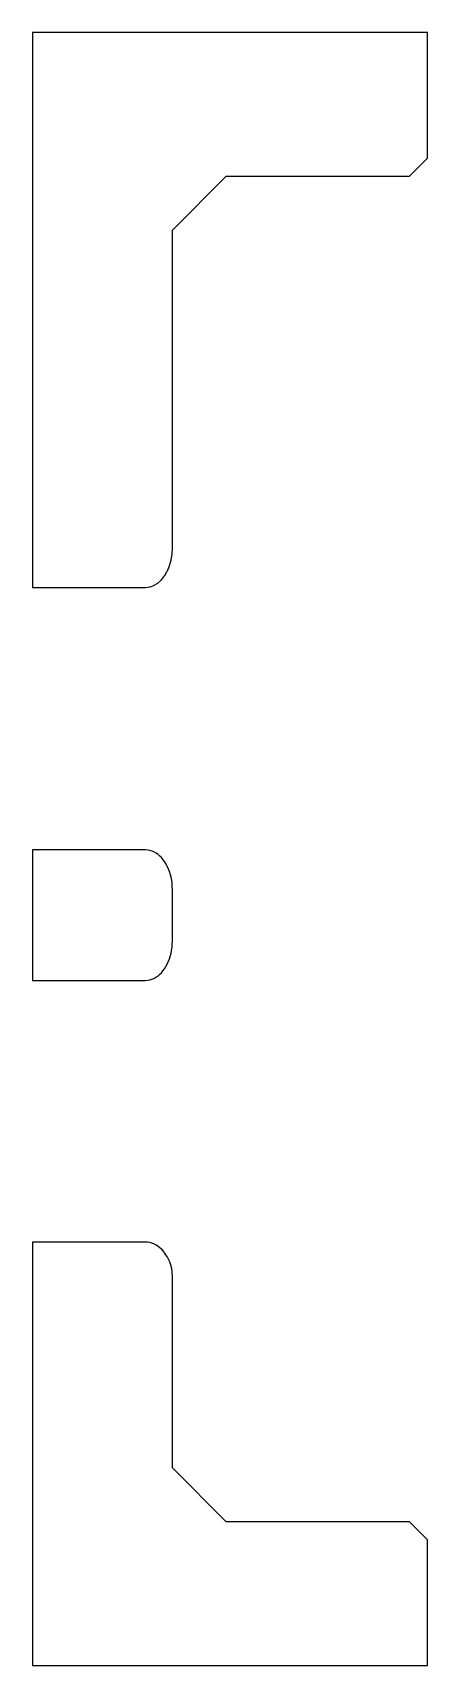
# Model space of a CAD drawing. Header units: metres. Extents: x 0 to 47.5, y 0 to 45.5.
# Drawn here: x 36.5 to 47.5, y 0 to 45.5 of the extents above.
import ezdxf

# ---------------------------------------------------------------- set-up
doc = ezdxf.new("R2010")
doc.units = ezdxf.units.M

msp = doc.modelspace()

# ---------------------------------------------------------------- linework, layer by layer
for p, q in [((47.5, 45.5), (36.5, 45.5)), ((36.5, 45.5), (36.5, 30.0395)), ((47.5, 42), (47.5, 45.5)), ((47, 41.5), (47.5, 42)), ((40.3959, 40), (41.8959, 41.5)), ((41.8959, 41.5), (47, 41.5)), ((40.3959, 31.1369), (40.3959, 40)), ((40.3617, 30.8128), (40.3867, 30.9652)), ((40.3867, 30.9652), (40.3874, 30.9795)), ((40.3874, 30.9795), (40.3959, 31.1369)), ((40.1843, 30.3747), (40.2527, 30.4919)), ((40.2527, 30.4919), (40.2589, 30.5066)), ((40.2589, 30.5066), (40.3142, 30.6387)), ((40.3142, 30.6387), (40.3185, 30.6538)), ((40.3185, 30.6538), (40.3592, 30.7978)), ((40.3592, 30.7978), (40.3617, 30.8128)), ((36.5, 30.0395), (39.6459, 30.0395)), ((39.6459, 30.0395), (39.7632, 30.053)), ((39.7632, 30.053), (39.7766, 30.0577)), ((39.7766, 30.0577), (39.8777, 30.0932)), ((39.8777, 30.0932), (39.8902, 30.1008)), ((39.8902, 30.1008), (39.9864, 30.1591)), ((39.9864, 30.1591), (40.0868, 30.2491)), ((40.0868, 30.2491), (40.1762, 30.3609)), ((40.1762, 30.3609), (40.1843, 30.3747)), ((39.6459, 22.7237), (36.5, 22.7237)), ((36.5, 22.7237), (36.5, 19.0895)), ((39.7632, 22.7101), (39.6459, 22.7237)), ((39.8335, 22.6855), (39.7632, 22.7101)), ((39.8777, 22.67), (39.8335, 22.6855)), ((39.9442, 22.6296), (39.8777, 22.67)), ((39.9864, 22.6041), (39.9442, 22.6296)), ((40.0475, 22.5493), (39.9864, 22.6041)), ((40.0868, 22.5141), (40.0475, 22.5493)), ((40.1409, 22.4464), (40.0868, 22.5141)), ((40.1762, 22.4022), (40.1409, 22.4464)), ((40.2221, 22.3236), (40.1762, 22.4022)), ((40.2527, 22.2713), (40.2221, 22.3236)), ((40.2893, 22.1839), (40.2527, 22.2713)), ((40.3142, 22.1245), (40.2893, 22.1839)), ((40.3407, 22.0306), (40.3142, 22.1245)), ((40.3592, 21.9654), (40.3407, 22.0306)), ((40.3752, 21.8676), (40.3592, 21.9654)), ((40.3867, 21.7979), (40.3752, 21.8676)), ((40.392, 21.6988), (40.3867, 21.7979)), ((40.3959, 21.6263), (40.392, 21.6988)), ((40.3959, 20.1869), (40.3959, 21.6263)), ((40.3867, 20.0152), (40.3905, 20.0861)), ((40.3905, 20.0861), (40.3959, 20.1869)), ((40.2527, 19.5419), (40.2802, 19.6076)), ((40.2802, 19.6076), (40.3142, 19.6887)), ((40.3142, 19.6887), (40.3338, 19.7582)), ((40.3338, 19.7582), (40.3592, 19.8478)), ((40.3592, 19.8478), (40.3709, 19.9189)), ((40.3709, 19.9189), (40.3867, 20.0152)), ((39.7632, 19.103), (39.8185, 19.1224)), ((39.8185, 19.1224), (39.8777, 19.1432)), ((39.8777, 19.1432), (39.9298, 19.1748)), ((39.9298, 19.1748), (39.9864, 19.2091)), ((39.9864, 19.2091), (40.0339, 19.2517)), ((40.0339, 19.2517), (40.0868, 19.2991)), ((40.0868, 19.2991), (40.1285, 19.3513)), ((40.1285, 19.3513), (40.1762, 19.4109)), ((40.1762, 19.4109), (40.2112, 19.4709)), ((40.2112, 19.4709), (40.2527, 19.5419)), ((36.5, 19.0895), (39.6459, 19.0895)), ((39.6459, 19.0895), (39.7632, 19.103)), ((39.6459, 11.7955), (36.5, 11.7955)), ((36.5, 11.7955), (36.5, 0)), ((39.6981, 11.7899), (39.6459, 11.7955)), ((39.7632, 11.783), (39.6981, 11.7899)), ((39.8185, 11.7652), (39.7632, 11.783)), ((39.8777, 11.7461), (39.8185, 11.7652)), ((39.9393, 11.7118), (39.8777, 11.7461)), ((39.9864, 11.6856), (39.9393, 11.7118)), ((40.056, 11.6283), (39.9864, 11.6856)), ((40.0868, 11.6029), (40.056, 11.6283)), ((40.1636, 11.5146), (40.0868, 11.6029)), ((40.1762, 11.5002), (40.1636, 11.5146)), ((40.2311, 11.4138), (40.1762, 11.5002)), ((40.2527, 11.3839), (40.2311, 11.4138)), ((40.2554, 11.3786), (40.2527, 11.3839)), ((40.3142, 11.2651), (40.2554, 11.3786)), ((40.3239, 11.2373), (40.3142, 11.2651)), ((40.3592, 11.1364), (40.3239, 11.2373)), ((40.3699, 11.0837), (40.3592, 11.1364)), ((40.3867, 11.0009), (40.3699, 11.0837)), ((40.3918, 10.9236), (40.3867, 11.0009)), ((40.3959, 10.862), (40.3918, 10.9236)), ((40.3959, 5.5), (40.3959, 10.862)), ((41.8959, 4), (40.3959, 5.5)), ((47, 4), (41.8959, 4)), ((47.5, 3.5), (47, 4)), ((47.5, 0), (47.5, 3.5)), ((36.5, 0), (47.5, 0))]:
    msp.add_line(p, q)

doc.saveas('drawing.dxf')
